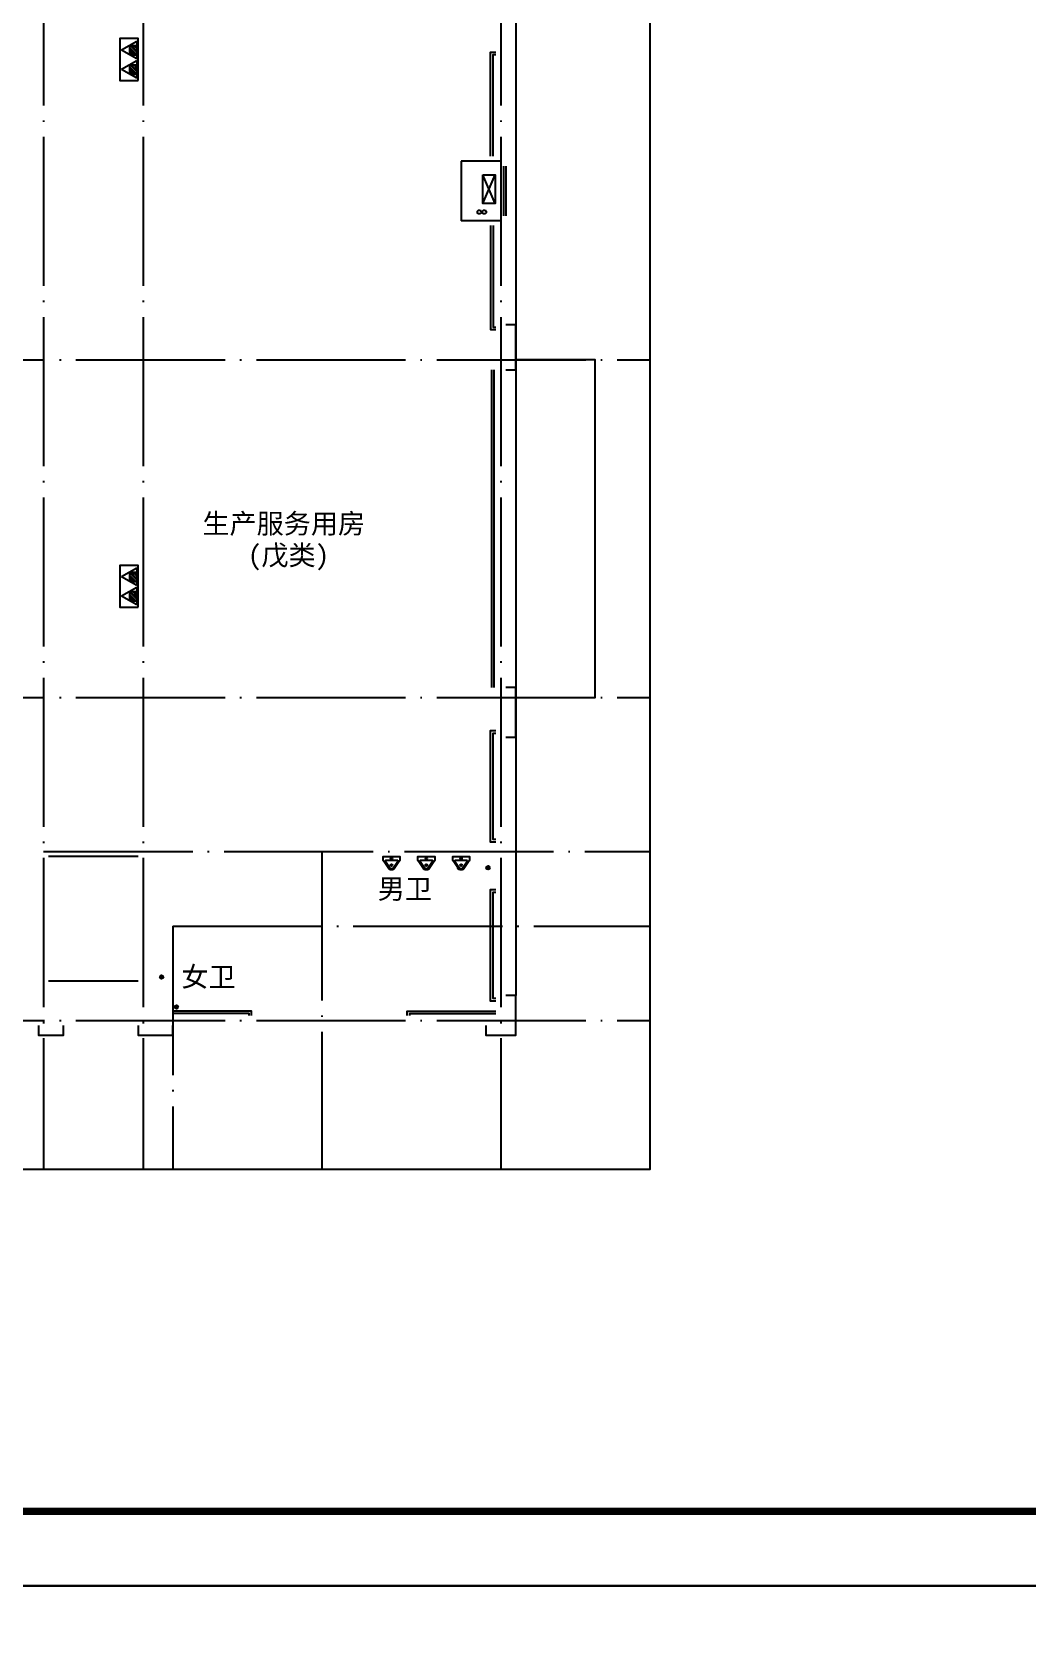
# Model space of a CAD drawing. Extents: x 5412679 to 5683609, y 301830 to 763830.
# Drawn here: x 5484074 to 5504102, y 553118 to 585115 of the extents above; entities that cross this region are included whole.
import ezdxf

# ---------------------------------------------------------------- set-up
doc = ezdxf.new("R2010")
doc.units = 0
doc.header["$LTSCALE"] = 1000
doc.header["$MEASUREMENT"] = 0
doc.linetypes.add('DOTE', pattern=[2.42, 2, -0.2, 0.02, -0.2])
doc.layers.get('Defpoints').update_dxf_attribs({"color": 56})
for name, color, linetype in [('$dl$', 255, 'Continuous'), ('DOTE', 252, 'DOTE'), ('LVTRY', 6, 'Continuous'), ('PUB_TEXT', 7, 'Continuous'), ('PUB_TITLE', 4, 'Continuous'), ('WALL', 30, 'Continuous')]:
    doc.layers.add(name, color=color, linetype=linetype)
doc.styles.add('黑体', font='simhei.ttf', dxfattribs={"width": 0.6})

# ---------------------------------------------------------------- blocks, each defined once
blk = doc.blocks.new('A$C09E87549')
h = blk.add_hatch()
h.set_pattern_fill('ANSI32', color=6, scale=92.565, angle=180, style=0)
h.set_pattern_definition([(225, (650584.016, -313493.7), (24.5450022, -24.5450022), []), (225, (650567.653, -313493.7), (24.5450022, -24.5450022), [])])
h.paths.add_polyline_path([(93, 132), (213, 132), (213, 222), (93, 222)])
h = blk.add_hatch()
h.set_pattern_fill('ANSI32', color=6, scale=92.565, angle=180, style=0)
h.set_pattern_definition([(225, (650829.586, -313493.7), (24.5450022, -24.5450022), []), (225, (650813.222, -313493.7), (24.5450022, -24.5450022), [])])
h.paths.add_polyline_path([(458, 132), (458, 222), (338, 222), (338, 132)])
at = {"color": 6}
for p, q in [((42, 222), (263, 222)), ((42, 222), (153, 26)), ((93, 132), (93, 222)), ((263, 222), (153, 26)), ((213, 132), (213, 222)), ((288, 222), (509, 222)), ((288, 222), (398, 26)), ((338, 132), (338, 222)), ((509, 222), (398, 26)), ((458, 132), (458, 222)), ((213, 132), (93, 132)), ((458, 132), (338, 132))]:
    blk.add_line(p, q, dxfattribs=at)
at = {"color": 6, "ltscale": 0.5, "const_width": 12}
blk.add_lwpolyline([(540, 6), (6, 6), (6, 236), (540, 236), (540, 6)], dxfattribs=at)
at = {"color": 6}
blk.add_lwpolyline([(540, 236), (6, 236), (6, 6), (540, 6)], close=True, dxfattribs=at)
blk = doc.blocks.new('$lvtry$00000219')
at = {"color": 0}
for p, q in [((-124, -91, 0), (-43, -216, 0)), ((-116, -76, 0), (116, -76, 0)), ((43, -216, 0), (124, -91, 0))]:
    blk.add_line(p, q, dxfattribs=at)
at = {"color": 0, "elevation": 0}
blk.add_lwpolyline([(69, -231, -0.57735), (-69, -231), (-162, -88, -0.145378), (-170, -61), (-170, 0), (170, 0), (170, -61, -0.145378), (162, -88)], format="xyb", close=True, dxfattribs=at)
at = {"color": 0}
for centre, radius in [((0, -177, 0), 20), ((0, -38, 0), 17.7)]:
    blk.add_circle(centre, radius, dxfattribs=at)
for centre, radius, start, end in [((-116, -86, 0), 10, 90, 213.0863), ((0, -191, 0), 50, 210, 330), ((116, -86, 0), 10, 326.9137, 90)]:
    blk.add_arc(centre, radius, start, end, dxfattribs=at)
for p in [(0, -38, 0), (0, -177, 0)]:
    blk.add_point(p, dxfattribs=at)

msp = doc.modelspace()

# ---------------------------------------------------------------- hatches: boundary and pattern name
at = {"layer": '$dl$'}
h = msp.add_hatch(dxfattribs=at)
h.set_pattern_fill('ANSI31', color=4, scale=10, style=0)
h.set_pattern_definition([(225, (15426836.217, 3371964.947), (11.225320151, -11.225320151), [])])
h.paths.add_polyline_path([(5493216, 568285, 1), (5493289, 568285, 1)])
h = msp.add_hatch(dxfattribs=at)
h.set_pattern_fill('ANSI31', color=4, scale=10, style=0)
h.set_pattern_definition([(225, (15420269.217, 3369766.947), (11.225320151, -11.225320151), [])])
h.paths.add_polyline_path([(5486650, 566087, 1), (5486722, 566087, 1)])
h = msp.add_hatch(dxfattribs=at)
h.set_pattern_fill('ANSI31', color=4, scale=10, style=0)
h.set_pattern_definition([(225, (15420566.717, 3369161.947), (11.225320151, -11.225320151), [])])
h.paths.add_polyline_path([(5486947, 565482, 1), (5487019, 565482, 1)])

# ---------------------------------------------------------------- linework, layer by layer
at = {"layer": '$dl$', "color": 4}
for centre in [(5493253, 568285), (5486686, 566087), (5486983, 565482)]:
    msp.add_circle(centre, 36, dxfattribs=at)
at = {"linetype": 'ByBlock'}
for p, q in [((5493812, 601462), (5493812, 565712)), ((5493512, 582412), (5493512, 581412)), ((5493562, 582412), (5493562, 581412)), ((5493612, 582412), (5493612, 581412)), ((5493400, 581657), (5493146, 582236)), ((5493146, 581657), (5493400, 582236)), ((5493328, 571912), (5493328, 578312)), ((5493378, 571912), (5493378, 578312)), ((5486212, 568512), (5484412, 568512)), ((5484412, 566012), (5486212, 566012))]:
    msp.add_line(p, q, dxfattribs=at)
for points in [[(5493306, 582612), (5493306, 584707), (5493412, 584707)], [(5493356, 582612), (5493356, 584657), (5493412, 584657)], [(5493306, 581212), (5493306, 579118), (5493412, 579118)], [(5493356, 581212), (5493356, 579168), (5493412, 579168)], [(5493812, 571712), (5495412, 571712), (5495412, 578512), (5493812, 578512)], [(5493412, 568803), (5493306, 568803), (5493306, 571046), (5493412, 571046)], [(5493412, 568853), (5493356, 568853), (5493356, 570996), (5493412, 570996)], [(5493412, 565602), (5493306, 565602), (5493306, 567845), (5493412, 567845)], [(5493412, 565652), (5493356, 565652), (5493356, 567795), (5493412, 567795)], [(5486912, 565406), (5488490, 565406), (5488490, 565312)], [(5491628, 565312), (5491628, 565401), (5493412, 565401)], [(5486912, 565356), (5488440, 565356), (5488440, 565312)], [(5491678, 565312), (5491678, 565351), (5493412, 565351)]]:
    msp.add_lwpolyline(points, dxfattribs=at)
msp.add_lwpolyline([(5493146, 582236), (5493400, 582236), (5493400, 581657), (5493146, 581657)], close=True, dxfattribs=at)
for centre in [(5493077, 581486), (5493178, 581486)]:
    msp.add_circle(centre, 38.5, dxfattribs=at)
at = {"layer": 'Defpoints', "ltscale": 2}
msp.add_lwpolyline([(5430512, 608412), (5496512, 608412), (5496512, 562212), (5430512, 562212)], close=True, dxfattribs=at)
at = {"layer": 'DOTE', "ltscale": 1.5}
for p, q in [((5484312, 608412), (5484312, 562212)), ((5486312, 608412), (5486312, 562212)), ((5493512, 608412), (5493512, 562212)), ((5493512, 582512), (5492712, 582512)), ((5492712, 582512), (5492712, 581312)), ((5493512, 581312), (5492712, 581312)), ((5430512, 578512), (5496512, 578512)), ((5430512, 571712), (5496512, 571712)), ((5484312, 568612), (5496512, 568612)), ((5489912, 568612), (5489912, 562212)), ((5486912, 567112), (5486912, 562212)), ((5486912, 567112), (5496512, 567112)), ((5430512, 565212), (5496512, 565212))]:
    msp.add_line(p, q, dxfattribs=at)
at = {"layer": 'PUB_TITLE', "linetype": 'ByBlock'}
for points in [[(5412679, 553830), (5524129, 553830), (5524129, 616830), (5412679, 616830)], [(5412679, 490830), (5524129, 490830), (5524129, 553830), (5412679, 553830)]]:
    msp.add_lwpolyline(points, close=True, dxfattribs=at)
at = {"layer": 'PUB_TITLE', "linetype": 'ByBlock', "const_width": 150}
msp.add_lwpolyline([(5416429, 555330), (5522629, 555330), (5522629, 615330), (5416429, 615330)], close=True, dxfattribs=at)
at = {"layer": 'WALL', "linetype": 'ByBlock'}
for points in [[(5493612, 578312), (5493812, 578312), (5493812, 579212), (5493612, 579212)], [(5493612, 570912), (5493812, 570912), (5493812, 571912), (5493612, 571912)], [(5493212, 565112), (5493212, 564912), (5493812, 564912), (5493812, 565712), (5493612, 565712)], [(5484212, 565112), (5484212, 564912), (5484712, 564912), (5484712, 565112)], [(5486212, 565112), (5486212, 564912), (5486912, 564912), (5486912, 565112)]]:
    msp.add_lwpolyline(points, dxfattribs=at)

# ---------------------------------------------------------------- block references
at = {"ltscale": 0.5, "xscale": 1.579500000196276, "yscale": 1.579500000196276, "zscale": 1.579500000196276, "rotation": 270}
for p in [(5485838, 584986), (5485838, 574383)]:
    msp.add_blockref('A$C09E87549', p, dxfattribs=at)
at = {"layer": 'LVTRY'}
for p in [(5491312, 568512, 0), (5492012, 568512, 0), (5492712, 568512, 0)]:
    msp.add_blockref('$lvtry$00000219', p, dxfattribs=at)

# ---------------------------------------------------------------- texts
at = {"layer": 'PUB_TEXT', "style": '黑体'}
for s, p in [('生产服务用房', (5487507, 575014)), ('(戊类)', (5488421, 574378)), ('男卫', (5491035, 567661)), ('女卫', (5487084, 565890))]:
    msp.add_text(s, height=400, dxfattribs=at).set_placement(p)

doc.saveas('drawing.dxf')
